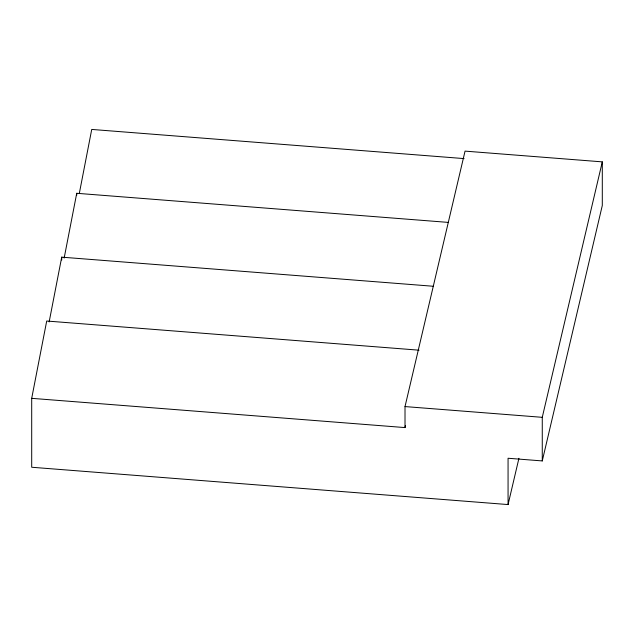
<?xml version="1.0" encoding="UTF-8"?>
<svg xmlns="http://www.w3.org/2000/svg" width="634" height="634" viewBox="0 0 634 634"><rect width="100%" height="100%" fill="white"/><g stroke="black" fill="none" stroke-linecap="round" stroke-linejoin="round"><path stroke-width="0.95" d="M518.937 458.303L508.064 504.569L31.7 467.25L31.7 398.334L46.71 321.018L419.034 350.182M49.151 321.913L61.72 257.158L433.054 286.243M64.161 258.046L76.73 193.291L448.064 222.383M79.353 193.219L91.732 129.431L464.064 158.595M31.7 398.334L405.015 427.585L405.388 425.652M405.015 427.585L405.015 406.576L465.047 151.122L602.3 161.868L602.3 205.471L542.268 460.926L508.064 458.247L508.064 504.569M542.268 460.926L542.268 417.323L602.3 161.868M405.015 406.576L542.268 417.323M76.73 193.291L76.73 195.217M61.72 257.158L61.72 260.035"/></g></svg>
